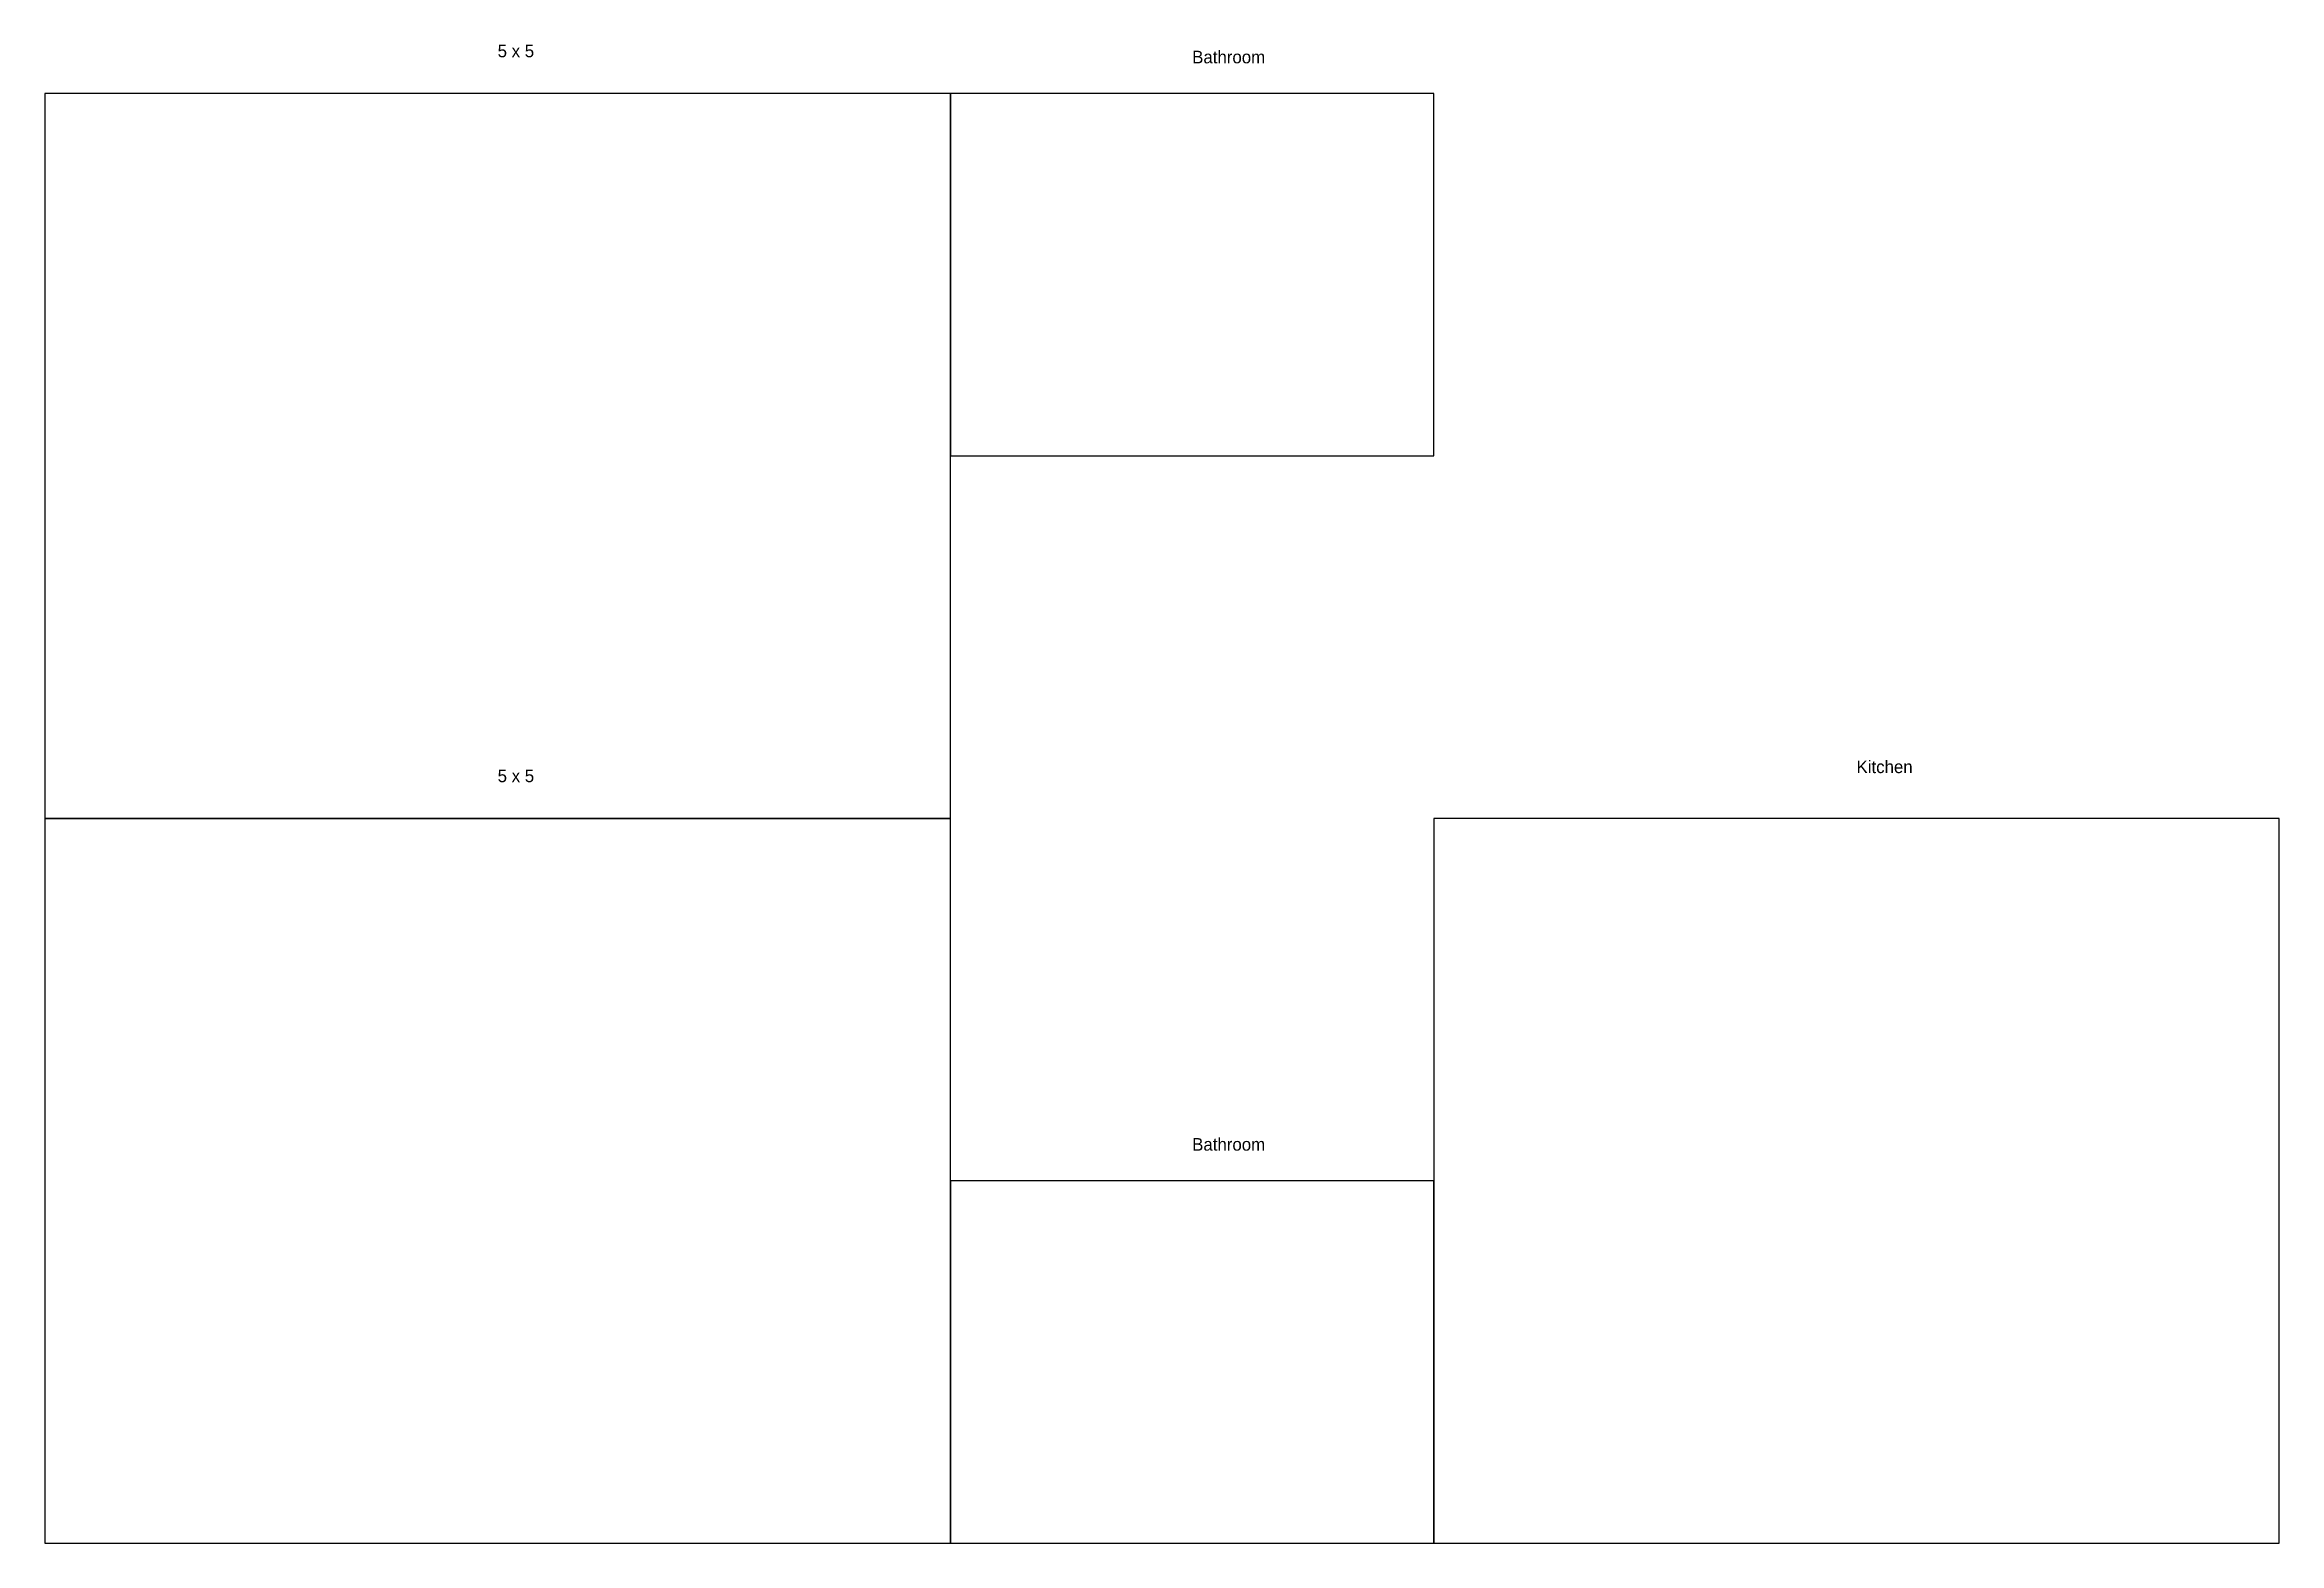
# Model space of a CAD drawing. Header units: metres. Extents: x 0 to 444, y 0 to 298.
import ezdxf

# ---------------------------------------------------------------- set-up
doc = ezdxf.new("R2010")
doc.units = ezdxf.units.M

msp = doc.modelspace()

# ---------------------------------------------------------------- linework, layer by layer
for points in [[(0, 144), (180, 144), (180, 288), (0, 288), (0, 144)], [(180, 216), (276, 216), (276, 288), (180, 288), (180, 216)], [(0, 0), (180, 0), (180, 144), (0, 144), (0, 0)], [(276, 0), (444, 0), (444, 144), (276, 144), (276, 0)], [(180, 0), (276, 0), (276, 72), (180, 72), (180, 0)]]:
    msp.add_lwpolyline(points)

# ---------------------------------------------------------------- texts
for s, p in [('5 x 5', (90, 295.2)), ('Bathroom', (228, 294)), ('Kitchen', (360, 153)), ('5 x 5', (90, 151.2)), ('Bathroom', (228, 78))]:
    msp.add_text(s, height=2.5).set_placement(p)

doc.saveas('drawing.dxf')
